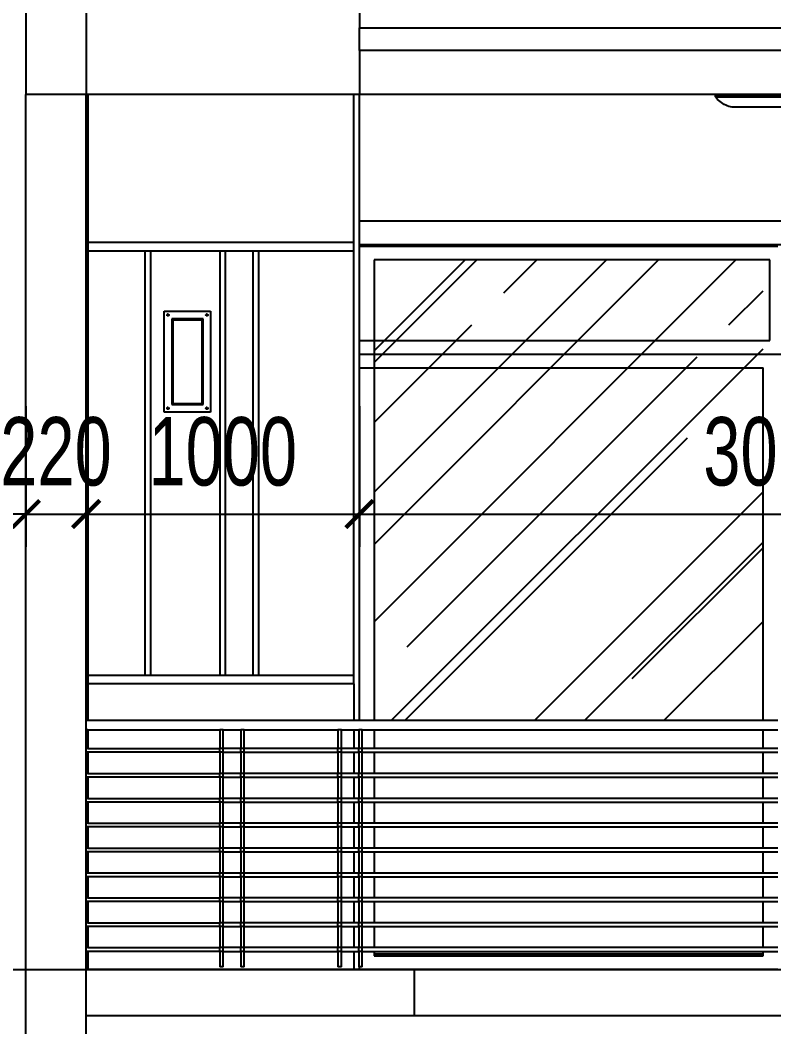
# Model space of a CAD drawing. Header units: inches. Extents: x 442278 to 842836, y -356313 to 59457.
# Drawn here: x 478992 to 481750, y 3536 to 7218 of the extents above; entities that cross this region are included whole.
import ezdxf

# ---------------------------------------------------------------- set-up
doc = ezdxf.new("R2010")
doc.units = ezdxf.units.IN
doc.header["$LTSCALE"] = 250
doc.header["$MEASUREMENT"] = 0
doc.layers.add('HACTH250', color=250, linetype='Continuous')
doc.layers.add('LA.DIM', color=251, linetype='Continuous')
doc.styles.add('AVANTH', font='')
doc.styles.add('S.STEXT', font='arial.ttf', dxfattribs={"width": 0.7})
doc.styles.get('AVANTH').set_extended_font_data('.VnAvantH')
doc.linetypes.add('TX', pattern='A,676.874288,-193.500228,["tx",AVANTH,S=240.510514,R=359.931402,X=0,Y=-131.162874],-560.72896,746.79278', length=2177.896256)
doc.dimstyles.new('S.DIM100', dxfattribs={"dimtxt": 250, "dimasz": 100, "dimexe": 120, "dimexo": 0, "dimgap": 100, "dimtad": 1, "dimdec": 0, "dimzin": 13, "dimdsep": 46, "dimtxsty": 'S.STEXT', "dimblk": 'ARCHTICK', "dimblk1": 'ARCHTICK', "dimcen": 0, "dimdle": 100, "dimclrd": 251, "dimclre": 251, "dimclrt": 60, "dimadec": 0, "dimazin": 0, "dimtfac": 1, "dimtdec": 0, "dimtix": 1, "dimtmove": 2, "dimatfit": 3, "dimfxl": 1, "dimtolj": 1, "dimtzin": 13, "dimarcsym": 0})

# ---------------------------------------------------------------- blocks, each defined once
blk = doc.blocks.new('_ArchTick')
at = {"color": 0, "linetype": 'ByBlock', "const_width": 0.15}
blk.add_lwpolyline([(-0.5, -0.5), (0.5, 0.5)], dxfattribs=at)
blk = doc.blocks.new('*D445')
at = {"layer": 'DEFPOINTS', "color": 0, "transparency": 16777216}
for p in [(479013.5, 5806.4), (479233.5, 5806.4), (479233.5, 5411.7)]:
    blk.add_point(p, dxfattribs=at)
at = {"layer": 'LA.DIM', "color": 251, "lineweight": -2, "transparency": 16777216}
for p, q in [((479013.5, 5806.4), (479013.5, 5291.7)), ((479233.5, 5806.4), (479233.5, 5291.7)), ((479013.5, 5411.7), (478913.5, 5411.7)), ((479013.5, 5411.7), (479233.5, 5411.7)), ((479233.5, 5411.7), (479333.5, 5411.7))]:
    blk.add_line(p, q, dxfattribs=at)
at = {"layer": 'LA.DIM', "color": 251, "lineweight": -2, "transparency": 16777216, "xscale": 100, "yscale": 100, "zscale": 100}
blk.add_blockref('_ArchTick', (479013.5, 5411.7), dxfattribs=at)
at = {"layer": 'LA.DIM', "color": 251, "lineweight": -2, "transparency": 16777216, "xscale": 100, "yscale": 100, "zscale": 100, "rotation": 180}
blk.add_blockref('_ArchTick', (479233.5, 5411.7), dxfattribs=at)
at = {"layer": 'LA.DIM', "color": 60, "transparency": 16777216, "insert": (479123.5, 5639.3), "char_height": 250, "attachment_point": 5, "style": 'S.STEXT'}
blk.add_mtext('\\A1;220', dxfattribs=at)
blk = doc.blocks.new('*D446')
at = {"layer": 'DEFPOINTS', "color": 0, "transparency": 16777216}
for p in [(479233.5, 5806.4), (480233.5, 5806.4), (480233.5, 5411.7)]:
    blk.add_point(p, dxfattribs=at)
at = {"layer": 'LA.DIM', "color": 251, "lineweight": -2, "transparency": 16777216}
for p, q in [((479233.5, 5806.4), (479233.5, 5291.7)), ((480233.5, 5806.4), (480233.5, 5291.7)), ((479133.5, 5411.7), (480333.5, 5411.7))]:
    blk.add_line(p, q, dxfattribs=at)
at = {"layer": 'LA.DIM', "color": 251, "lineweight": -2, "transparency": 16777216, "xscale": 100, "yscale": 100, "zscale": 100, "rotation": 180}
blk.add_blockref('_ArchTick', (479233.5, 5411.7), dxfattribs=at)
at = {"layer": 'LA.DIM', "color": 251, "lineweight": -2, "transparency": 16777216, "xscale": 100, "yscale": 100, "zscale": 100}
blk.add_blockref('_ArchTick', (480233.5, 5411.7), dxfattribs=at)
at = {"layer": 'LA.DIM', "color": 60, "transparency": 16777216, "insert": (479733.5, 5639.3), "char_height": 250, "attachment_point": 5, "style": 'S.STEXT'}
blk.add_mtext('\\A1;1000', dxfattribs=at)
blk = doc.blocks.new('*D447')
at = {"layer": 'DEFPOINTS', "color": 0, "transparency": 16777216}
for p in [(480233.5, 5806.4), (483293.5, 5806.4), (483293.5, 5411.7)]:
    blk.add_point(p, dxfattribs=at)
at = {"layer": 'LA.DIM', "color": 251, "lineweight": -2, "transparency": 16777216}
for p, q in [((480233.5, 5806.4), (480233.5, 5291.7)), ((483293.5, 5806.4), (483293.5, 5291.7)), ((480133.5, 5411.7), (483393.5, 5411.7))]:
    blk.add_line(p, q, dxfattribs=at)
at = {"layer": 'LA.DIM', "color": 251, "lineweight": -2, "transparency": 16777216, "xscale": 100, "yscale": 100, "zscale": 100, "rotation": 180}
blk.add_blockref('_ArchTick', (480233.5, 5411.7), dxfattribs=at)
at = {"layer": 'LA.DIM', "color": 251, "lineweight": -2, "transparency": 16777216, "xscale": 100, "yscale": 100, "zscale": 100}
blk.add_blockref('_ArchTick', (483293.5, 5411.7), dxfattribs=at)
at = {"layer": 'LA.DIM', "color": 60, "transparency": 16777216, "insert": (481763.5, 5639.4), "char_height": 250, "attachment_point": 5, "style": 'S.STEXT'}
blk.add_mtext('\\A1;3060', dxfattribs=at)

msp = doc.modelspace()

# ---------------------------------------------------------------- hatches: boundary and pattern name
at = {"layer": 'HACTH250', "linetype": 'TX'}
h = msp.add_hatch(dxfattribs=at)
h.set_pattern_fill('AR-RROOF', color=256, scale=500, angle=45, style=0)
h.set_pattern_definition([(45, (207156.4, 51074.74), (424.2641, 1131.37085), [7500, -1000, 2500, -500]), (45, (207449.85, 51721.74), (-823.7794, 116.6726), [1500, -165, 3000, -375]), (45, (207032.66, 51552.04), (1601.59686, 2075.3584), [4000, -700, 2000, -500])])
h.paths.add_polyline_path([(481710.27, 6341.1), (480287.68, 6341.1), (480287.68, 4656.39), (481710.27, 4656.39)])

# ---------------------------------------------------------------- linework, layer by layer
for p, q in [((479013.53, 7346.39), (479013.53, 6946.39)), ((479233.53, 7346.39), (479233.53, 6946.39)), ((480233.53, 7346.39), (480233.53, 7189.27)), ((480233.53, 7107.27), (480233.53, 7189.27)), ((480233.53, 7189.27), (483293.53, 7189.27)), ((483293.53, 7107.27), (480233.53, 7107.27)), ((480233.53, 7107.27), (480233.53, 6946.39)), ((479233.53, 6946.39), (479013.53, 6946.39)), ((479013.53, 3346.39), (479013.53, 6946.39)), ((479240.28, 6946.39), (479233.53, 6946.39)), ((479233.53, 4656.39), (479233.53, 6946.39)), ((479240.28, 6946.39), (479240.28, 6404.53)), ((480212.99, 6946.39), (479240.28, 6946.39)), ((480212.99, 6404.53), (480212.99, 6946.39)), ((480233.53, 6946.39), (480212.99, 6946.39)), ((480233.53, 6483.39), (480233.53, 6946.39)), ((481650.16, 6946.39), (480233.53, 6946.39)), ((481536.16, 6937.32), (481536.16, 6942.64)), ((481650.16, 6942.64), (481536.16, 6942.64)), ((481536.16, 6937.32), (481913.88, 6937.32)), ((481539.99, 6932.56), (481536.16, 6937.32)), ((481544.1, 6928.05), (481539.99, 6932.56)), ((481548.48, 6923.79), (481544.1, 6928.05)), ((481553.11, 6919.8), (481548.48, 6923.79)), ((481650.16, 6946.39), (481650.16, 6942.64)), ((481799.88, 6946.39), (481650.16, 6946.39)), ((481650.16, 6942.64), (481799.88, 6942.64)), ((481557.98, 6916.11), (481553.11, 6919.8)), ((481563.06, 6912.71), (481557.98, 6916.11)), ((481568.33, 6909.63), (481563.06, 6912.71)), ((481573.78, 6906.88), (481568.33, 6909.63)), ((481579.4, 6904.47), (481573.78, 6906.88)), ((481585.14, 6902.4), (481579.4, 6904.47)), ((481591.01, 6900.68), (481585.14, 6902.4)), ((481596.96, 6899.32), (481591.01, 6900.68)), ((481853.08, 6899.32), (481596.96, 6899.32)), ((480233.53, 6396.39), (480233.53, 6483.39)), ((480233.53, 6483.39), (483293.53, 6483.39)), ((479240.28, 6404.53), (479240.28, 6373.03)), ((480212.99, 6404.53), (479240.28, 6404.53)), ((479240.28, 6373.03), (479240.28, 4821.76)), ((479448.92, 6373.03), (479240.28, 6373.03)), ((479448.92, 6373.03), (479448.92, 4821.76)), ((479469.47, 6373.03), (479448.92, 6373.03)), ((479722.32, 6373.03), (479469.47, 6373.03)), ((479469.47, 6373.03), (479469.47, 4821.76)), ((479722.32, 6373.03), (479722.32, 4821.76)), ((479742.87, 6373.03), (479722.32, 6373.03)), ((479843.8, 6373.03), (479742.87, 6373.03)), ((479742.87, 6373.03), (479742.87, 4821.76)), ((479843.8, 6373.03), (479843.8, 4821.76)), ((479864.35, 6373.03), (479843.8, 6373.03)), ((480212.99, 6373.03), (479864.35, 6373.03)), ((479864.35, 6373.03), (479864.35, 4821.76)), ((480212.99, 6373.03), (480212.99, 6404.53)), ((480212.99, 4821.76), (480212.99, 6373.03)), ((483293.53, 6396.39), (480233.53, 6396.39)), ((480233.53, 6391.21), (480233.53, 6396.39)), ((480233.53, 6391.21), (481764.41, 6391.21)), ((480233.53, 4656.39), (480233.53, 6391.21)), ((481710.27, 6341.21), (480287.68, 6341.21)), ((480287.68, 6341.21), (480287.68, 6341.1)), ((481735.27, 6341.1), (480287.68, 6341.1)), ((480287.68, 6341.1), (480287.68, 4656.39)), ((481710.27, 6341.1), (481710.27, 6341.21)), ((481735.27, 6046.39), (481735.27, 6341.1)), ((479519.09, 5784.2), (479519.09, 6153.55)), ((479519.09, 6153.55), (479689.32, 6153.55)), ((479689.32, 6153.55), (479689.32, 5784.2)), ((479529.51, 6139.48), (479529.63, 6140.39)), ((479529.63, 6138.57), (479529.51, 6139.48)), ((479529.63, 6140.39), (479529.97, 6141.24)), ((479529.97, 6137.72), (479529.63, 6138.57)), ((479529.97, 6141.24), (479530.53, 6141.97)), ((479530.53, 6136.99), (479529.97, 6137.72)), ((479531.48, 6142.12), (479530.34, 6140.91)), ((479530.34, 6140.91), (479534.4, 6136.8)), ((479531.25, 6142.53), (479530.53, 6141.97)), ((479530.94, 6141.55), (479530.53, 6141.97)), ((479531.25, 6136.43), (479530.53, 6136.99)), ((479531.49, 6141.56), (479530.88, 6140.92)), ((479530.88, 6140.92), (479534.4, 6137.36)), ((479532.08, 6142.88), (479531.25, 6142.53)), ((479532.08, 6136.08), (479531.25, 6136.43)), ((479535.63, 6138.05), (479531.48, 6142.12)), ((479535.07, 6138.04), (479531.49, 6141.56)), ((479532.98, 6143), (479532.08, 6142.88)), ((479532.98, 6135.96), (479532.08, 6136.08)), ((479532.98, 6143), (479533.88, 6142.88)), ((479533.88, 6136.08), (479532.98, 6135.96)), ((479533.88, 6142.88), (479534.72, 6142.53)), ((479534.72, 6136.43), (479533.88, 6136.08)), ((479534.4, 6136.8), (479535.63, 6138.05)), ((479534.4, 6137.36), (479535.07, 6138.04)), ((479534.72, 6142.53), (479535.44, 6141.97)), ((479535.44, 6136.99), (479534.72, 6136.43)), ((479535.44, 6136.99), (479535.01, 6137.43)), ((479535.44, 6141.97), (479535.99, 6141.24)), ((479535.99, 6137.72), (479535.44, 6136.99)), ((479535.99, 6141.24), (479536.34, 6140.39)), ((479536.34, 6138.57), (479535.99, 6137.72)), ((479536.34, 6140.39), (479536.46, 6139.48)), ((479536.46, 6139.48), (479536.34, 6138.57)), ((479546.88, 6125.41), (479546.88, 5812.34)), ((479661.53, 6125.41), (479546.88, 6125.41)), ((479550.35, 6121.89), (479550.35, 5815.85)), ((479550.35, 6121.89), (479658.06, 6121.89)), ((479658.06, 5815.85), (479658.06, 6121.89)), ((479661.53, 5812.34), (479661.53, 6125.41)), ((479671.95, 6139.48), (479672.07, 6140.39)), ((479672.07, 6138.57), (479671.95, 6139.48)), ((479672.07, 6140.39), (479672.42, 6141.24)), ((479672.42, 6137.72), (479672.07, 6138.57)), ((479672.42, 6141.24), (479672.97, 6141.97)), ((479672.97, 6136.99), (479672.42, 6137.72)), ((479673.92, 6142.12), (479672.78, 6140.91)), ((479672.78, 6140.91), (479676.84, 6136.8)), ((479673.69, 6142.53), (479672.97, 6141.97)), ((479673.38, 6141.55), (479672.97, 6141.97)), ((479673.69, 6136.43), (479672.97, 6136.99)), ((479673.93, 6141.56), (479673.33, 6140.92)), ((479673.33, 6140.92), (479676.84, 6137.36)), ((479674.53, 6142.88), (479673.69, 6142.53)), ((479674.53, 6136.08), (479673.69, 6136.43)), ((479678.07, 6138.05), (479673.92, 6142.12)), ((479677.52, 6138.04), (479673.93, 6141.56)), ((479675.43, 6143), (479674.53, 6142.88)), ((479675.43, 6135.96), (479674.53, 6136.08)), ((479675.43, 6143), (479676.33, 6142.88)), ((479676.33, 6136.08), (479675.43, 6135.96)), ((479676.33, 6142.88), (479677.16, 6142.53)), ((479677.16, 6136.43), (479676.33, 6136.08)), ((479676.84, 6136.8), (479678.07, 6138.05)), ((479676.84, 6137.36), (479677.52, 6138.04)), ((479677.16, 6142.53), (479677.88, 6141.97)), ((479677.88, 6136.99), (479677.16, 6136.43)), ((479677.88, 6136.99), (479677.46, 6137.43)), ((479677.88, 6141.97), (479678.44, 6141.24)), ((479678.44, 6137.72), (479677.88, 6136.99)), ((479678.44, 6141.24), (479678.78, 6140.39)), ((479678.78, 6138.57), (479678.44, 6137.72)), ((479678.78, 6140.39), (479678.9, 6139.48)), ((479678.9, 6139.48), (479678.78, 6138.57)), ((481710.27, 4656.39), (481710.27, 5946.39)), ((479689.32, 5784.2), (479519.09, 5784.2)), ((479529.51, 5798.27), (479529.63, 5799.18)), ((479529.63, 5797.36), (479529.51, 5798.27)), ((479529.63, 5799.18), (479529.97, 5800.03)), ((479529.97, 5796.51), (479529.63, 5797.36)), ((479529.97, 5800.03), (479530.53, 5800.75)), ((479530.53, 5795.78), (479529.97, 5796.51)), ((479531.48, 5800.9), (479530.34, 5799.7)), ((479530.34, 5799.7), (479534.4, 5795.59)), ((479531.25, 5801.31), (479530.53, 5800.75)), ((479530.94, 5800.33), (479530.53, 5800.75)), ((479531.25, 5795.22), (479530.53, 5795.78)), ((479531.49, 5800.35), (479530.88, 5799.71)), ((479530.88, 5799.71), (479534.4, 5796.14)), ((479532.08, 5801.66), (479531.25, 5801.31)), ((479532.08, 5794.87), (479531.25, 5795.22)), ((479535.63, 5796.83), (479531.48, 5800.9)), ((479535.07, 5796.83), (479531.49, 5800.35)), ((479532.98, 5801.78), (479532.08, 5801.66)), ((479532.98, 5794.75), (479532.08, 5794.87)), ((479532.98, 5801.78), (479533.88, 5801.66)), ((479533.88, 5794.87), (479532.98, 5794.75)), ((479533.88, 5801.66), (479534.72, 5801.31)), ((479534.72, 5795.22), (479533.88, 5794.87)), ((479534.4, 5796.14), (479535.07, 5796.83)), ((479534.4, 5795.59), (479535.63, 5796.83)), ((479534.72, 5801.31), (479535.44, 5800.75)), ((479535.44, 5795.78), (479534.72, 5795.22)), ((479535.44, 5795.78), (479535.01, 5796.21)), ((479535.44, 5800.75), (479535.99, 5800.03)), ((479535.99, 5796.51), (479535.44, 5795.78)), ((479535.99, 5800.03), (479536.34, 5799.18)), ((479536.34, 5797.36), (479535.99, 5796.51)), ((479536.34, 5799.18), (479536.46, 5798.27)), ((479536.46, 5798.27), (479536.34, 5797.36)), ((479546.88, 5812.34), (479661.53, 5812.34)), ((479550.35, 5815.85), (479658.06, 5815.85)), ((479671.95, 5798.27), (479672.07, 5799.18)), ((479672.07, 5797.36), (479671.95, 5798.27)), ((479672.07, 5799.18), (479672.42, 5800.03)), ((479672.42, 5796.51), (479672.07, 5797.36)), ((479672.42, 5800.03), (479672.97, 5800.75)), ((479672.97, 5795.78), (479672.42, 5796.51)), ((479673.92, 5800.9), (479672.78, 5799.7)), ((479672.78, 5799.7), (479676.84, 5795.59)), ((479673.69, 5801.31), (479672.97, 5800.75)), ((479673.38, 5800.33), (479672.97, 5800.75)), ((479673.69, 5795.22), (479672.97, 5795.78)), ((479673.93, 5800.35), (479673.33, 5799.71)), ((479673.33, 5799.71), (479676.84, 5796.14)), ((479674.53, 5801.66), (479673.69, 5801.31)), ((479674.53, 5794.87), (479673.69, 5795.22)), ((479678.07, 5796.83), (479673.92, 5800.9)), ((479677.52, 5796.83), (479673.93, 5800.35)), ((479675.43, 5801.78), (479674.53, 5801.66)), ((479675.43, 5794.75), (479674.53, 5794.87)), ((479675.43, 5801.78), (479676.33, 5801.66)), ((479676.33, 5794.87), (479675.43, 5794.75)), ((479676.33, 5801.66), (479677.16, 5801.31)), ((479677.16, 5795.22), (479676.33, 5794.87)), ((479676.84, 5796.14), (479677.52, 5796.83)), ((479676.84, 5795.59), (479678.07, 5796.83)), ((479677.16, 5801.31), (479677.88, 5800.75)), ((479677.88, 5795.78), (479677.16, 5795.22)), ((479677.88, 5795.78), (479677.46, 5796.21)), ((479677.88, 5800.75), (479678.44, 5800.03)), ((479678.44, 5796.51), (479677.88, 5795.78)), ((479678.44, 5800.03), (479678.78, 5799.18)), ((479678.78, 5797.36), (479678.44, 5796.51)), ((479678.78, 5799.18), (479678.9, 5798.27)), ((479678.9, 5798.27), (479678.78, 5797.36)), ((479448.92, 4821.76), (479240.28, 4821.76)), ((479240.28, 4821.76), (479240.28, 4790.26)), ((480212.99, 4790.26), (479240.28, 4790.26)), ((479240.28, 4790.26), (479240.28, 4656.39)), ((479469.47, 4821.76), (479448.92, 4821.76)), ((479722.32, 4821.76), (479469.47, 4821.76)), ((479742.87, 4821.76), (479722.32, 4821.76)), ((479843.8, 4821.76), (479742.87, 4821.76)), ((479864.35, 4821.76), (479843.8, 4821.76)), ((480212.99, 4821.76), (479864.35, 4821.76)), ((480212.99, 4790.26), (480212.99, 4821.76)), ((480212.99, 4790.26), (480212.99, 4656.39)), ((479240.28, 4656.39), (479233.53, 4656.39)), ((479233.53, 4622.26), (479233.53, 4656.39)), ((480212.99, 4656.39), (479240.28, 4656.39)), ((480233.53, 4656.39), (480212.99, 4656.39)), ((480287.68, 4656.39), (480233.53, 4656.39)), ((481710.27, 4656.39), (480287.68, 4656.39)), ((481764.41, 4656.39), (481710.27, 4656.39)), ((479240.28, 4622.26), (479233.53, 4622.26)), ((479233.53, 4554.01), (479233.53, 4622.26)), ((479240.28, 4622.26), (479240.28, 4554.01)), ((479240.28, 4622.26), (479722.95, 4622.26)), ((479722.95, 4622.26), (479722.95, 4554.01)), ((479735.65, 4622.26), (479722.95, 4622.26)), ((479735.65, 4622.26), (479799.13, 4622.26)), ((479735.65, 4554.01), (479735.65, 4622.26)), ((479799.13, 4622.26), (479799.13, 4554.01)), ((479811.82, 4622.26), (479799.13, 4622.26)), ((479811.82, 4622.26), (480154.79, 4622.26)), ((479811.82, 4554.01), (479811.82, 4622.26)), ((480154.79, 4622.26), (480154.79, 4554.01)), ((480167.48, 4622.26), (480154.79, 4622.26)), ((480167.48, 4622.26), (480212.99, 4622.26)), ((480167.48, 4554.01), (480167.48, 4622.26)), ((480212.99, 4622.26), (480212.99, 4554.01)), ((480212.99, 4622.26), (480230.96, 4622.26)), ((480230.96, 4622.26), (480230.96, 4554.01)), ((480243.65, 4622.26), (480230.96, 4622.26)), ((480243.65, 4622.26), (480287.68, 4622.26)), ((480243.65, 4554.01), (480243.65, 4622.26)), ((480287.68, 4622.26), (480287.68, 4554.01)), ((480287.68, 4622.26), (481710.27, 4622.26)), ((481710.27, 4554.01), (481710.27, 4622.26)), ((481710.27, 4622.26), (481764.41, 4622.26)), ((479240.28, 4554.01), (479233.53, 4554.01)), ((479233.53, 4540.36), (479233.53, 4554.01)), ((479240.28, 4540.36), (479233.53, 4540.36)), ((479233.53, 4463.01), (479233.53, 4540.36)), ((479240.28, 4554.01), (479722.95, 4554.01)), ((479240.28, 4540.36), (479240.28, 4463.01)), ((479722.95, 4540.36), (479240.28, 4540.36)), ((479722.95, 4540.36), (479722.95, 4554.01)), ((479735.65, 4554.01), (479722.95, 4554.01)), ((479722.95, 4540.36), (479722.95, 4463.01)), ((479735.65, 4540.36), (479722.95, 4540.36)), ((479735.65, 4540.36), (479735.65, 4554.01)), ((479799.13, 4554.01), (479735.65, 4554.01)), ((479735.65, 4540.36), (479799.13, 4540.36)), ((479735.65, 4463.01), (479735.65, 4540.36)), ((479799.13, 4540.36), (479799.13, 4554.01)), ((479811.82, 4554.01), (479799.13, 4554.01)), ((479799.13, 4540.36), (479799.13, 4463.01)), ((479811.82, 4540.36), (479799.13, 4540.36)), ((479811.82, 4540.36), (479811.82, 4554.01)), ((480154.79, 4554.01), (479811.82, 4554.01)), ((479811.82, 4540.36), (480154.79, 4540.36)), ((479811.82, 4463.01), (479811.82, 4540.36)), ((480154.79, 4540.36), (480154.79, 4554.01)), ((480167.48, 4554.01), (480154.79, 4554.01)), ((480154.79, 4540.36), (480154.79, 4463.01)), ((480167.48, 4540.36), (480154.79, 4540.36)), ((480167.48, 4540.36), (480167.48, 4554.01)), ((480212.99, 4554.01), (480167.48, 4554.01)), ((480167.48, 4540.36), (480212.99, 4540.36)), ((480167.48, 4463.01), (480167.48, 4540.36)), ((480230.96, 4554.01), (480212.99, 4554.01)), ((480212.99, 4540.36), (480212.99, 4463.01)), ((480212.99, 4540.36), (480230.96, 4540.36)), ((480230.96, 4540.36), (480230.96, 4554.01)), ((480243.65, 4554.01), (480230.96, 4554.01)), ((480230.96, 4540.36), (480230.96, 4463.01)), ((480243.65, 4540.36), (480230.96, 4540.36)), ((480243.65, 4540.36), (480243.65, 4554.01)), ((480287.68, 4554.01), (480243.65, 4554.01)), ((480243.65, 4540.36), (480287.68, 4540.36)), ((480243.65, 4463.01), (480243.65, 4540.36)), ((481710.27, 4554.01), (480287.68, 4554.01)), ((480287.68, 4540.36), (480287.68, 4463.01)), ((480287.68, 4540.36), (481710.27, 4540.36)), ((481764.41, 4554.01), (481710.27, 4554.01)), ((481710.27, 4463.01), (481710.27, 4540.36)), ((481710.27, 4540.36), (481764.41, 4540.36)), ((479240.28, 4463.01), (479233.53, 4463.01)), ((479233.53, 4449.36), (479233.53, 4463.01)), ((479240.28, 4463.01), (479722.95, 4463.01)), ((479722.95, 4449.36), (479722.95, 4463.01)), ((479735.65, 4463.01), (479722.95, 4463.01)), ((479735.65, 4449.36), (479735.65, 4463.01)), ((479799.13, 4463.01), (479735.65, 4463.01)), ((479799.13, 4449.36), (479799.13, 4463.01)), ((479811.82, 4463.01), (479799.13, 4463.01)), ((479811.82, 4449.36), (479811.82, 4463.01)), ((480154.79, 4463.01), (479811.82, 4463.01)), ((480154.79, 4449.36), (480154.79, 4463.01)), ((480167.48, 4463.01), (480154.79, 4463.01)), ((480167.48, 4449.36), (480167.48, 4463.01)), ((480212.99, 4463.01), (480167.48, 4463.01)), ((480230.96, 4463.01), (480212.99, 4463.01)), ((480230.96, 4449.36), (480230.96, 4463.01)), ((480243.65, 4463.01), (480230.96, 4463.01)), ((480243.65, 4449.36), (480243.65, 4463.01)), ((480287.68, 4463.01), (480243.65, 4463.01)), ((481710.27, 4463.01), (480287.68, 4463.01)), ((481764.41, 4463.01), (481710.27, 4463.01)), ((479240.28, 4449.36), (479233.53, 4449.36)), ((479233.53, 4372.01), (479233.53, 4449.36)), ((479240.28, 4449.36), (479240.28, 4372.01)), ((479722.95, 4449.36), (479240.28, 4449.36)), ((479722.95, 4449.36), (479722.95, 4372.01)), ((479735.65, 4449.36), (479722.95, 4449.36)), ((479735.65, 4449.36), (479799.13, 4449.36)), ((479735.65, 4372.01), (479735.65, 4449.36)), ((479799.13, 4449.36), (479799.13, 4372.01)), ((479811.82, 4449.36), (479799.13, 4449.36)), ((479811.82, 4449.36), (480154.79, 4449.36)), ((479811.82, 4372.01), (479811.82, 4449.36)), ((480154.79, 4449.36), (480154.79, 4372.01)), ((480167.48, 4449.36), (480154.79, 4449.36)), ((480167.48, 4449.36), (480212.99, 4449.36)), ((480167.48, 4372.01), (480167.48, 4449.36)), ((480212.99, 4449.36), (480212.99, 4372.01)), ((480212.99, 4449.36), (480230.96, 4449.36)), ((480230.96, 4449.36), (480230.96, 4372.01)), ((480243.65, 4449.36), (480230.96, 4449.36)), ((480243.65, 4449.36), (480287.68, 4449.36)), ((480243.65, 4372.01), (480243.65, 4449.36)), ((480287.68, 4449.36), (480287.68, 4372.01)), ((480287.68, 4449.36), (481710.27, 4449.36)), ((481710.27, 4372.01), (481710.27, 4449.36)), ((481710.27, 4449.36), (481764.41, 4449.36)), ((479240.28, 4372.01), (479233.53, 4372.01)), ((479233.53, 4358.36), (479233.53, 4372.01)), ((479240.28, 4358.36), (479233.53, 4358.36)), ((479233.53, 4281.01), (479233.53, 4358.36)), ((479240.28, 4372.01), (479722.95, 4372.01)), ((479240.28, 4358.36), (479240.28, 4281.01)), ((479722.95, 4358.36), (479240.28, 4358.36)), ((479735.65, 4372.01), (479722.95, 4372.01)), ((479722.95, 4358.36), (479722.95, 4372.01)), ((479722.95, 4358.36), (479722.95, 4281.01)), ((479735.65, 4358.36), (479722.95, 4358.36)), ((479735.65, 4358.36), (479735.65, 4372.01)), ((479799.13, 4372.01), (479735.65, 4372.01)), ((479735.65, 4358.36), (479799.13, 4358.36)), ((479735.65, 4281.01), (479735.65, 4358.36)), ((479799.13, 4358.36), (479799.13, 4372.01)), ((479811.82, 4372.01), (479799.13, 4372.01)), ((479799.13, 4358.36), (479799.13, 4281.01)), ((479811.82, 4358.36), (479799.13, 4358.36)), ((479811.82, 4358.36), (479811.82, 4372.01)), ((480154.79, 4372.01), (479811.82, 4372.01)), ((479811.82, 4358.36), (480154.79, 4358.36)), ((479811.82, 4281.01), (479811.82, 4358.36)), ((480154.79, 4358.36), (480154.79, 4372.01)), ((480167.48, 4372.01), (480154.79, 4372.01)), ((480154.79, 4358.36), (480154.79, 4281.01)), ((480167.48, 4358.36), (480154.79, 4358.36)), ((480167.48, 4358.36), (480167.48, 4372.01)), ((480212.99, 4372.01), (480167.48, 4372.01)), ((480167.48, 4358.36), (480212.99, 4358.36)), ((480167.48, 4281.01), (480167.48, 4358.36)), ((480230.96, 4372.01), (480212.99, 4372.01)), ((480212.99, 4358.36), (480212.99, 4281.01)), ((480212.99, 4358.36), (480230.96, 4358.36)), ((480230.96, 4358.36), (480230.96, 4372.01)), ((480243.65, 4372.01), (480230.96, 4372.01)), ((480230.96, 4358.36), (480230.96, 4281.01)), ((480243.65, 4358.36), (480230.96, 4358.36)), ((480243.65, 4358.36), (480243.65, 4372.01)), ((480287.68, 4372.01), (480243.65, 4372.01)), ((480243.65, 4358.36), (480287.68, 4358.36)), ((480243.65, 4281.01), (480243.65, 4358.36)), ((481710.27, 4372.01), (480287.68, 4372.01)), ((480287.68, 4358.36), (480287.68, 4281.01)), ((480287.68, 4358.36), (481710.27, 4358.36)), ((481764.41, 4372.01), (481710.27, 4372.01)), ((481710.27, 4281.01), (481710.27, 4358.36)), ((481710.27, 4358.36), (481764.41, 4358.36)), ((479240.28, 4281.01), (479233.53, 4281.01)), ((479233.53, 4267.36), (479233.53, 4281.01)), ((479240.28, 4281.01), (479722.95, 4281.01)), ((479735.65, 4281.01), (479722.95, 4281.01)), ((479722.95, 4267.36), (479722.95, 4281.01)), ((479799.13, 4281.01), (479735.65, 4281.01)), ((479735.65, 4267.36), (479735.65, 4281.01)), ((479799.13, 4267.36), (479799.13, 4281.01)), ((479811.82, 4281.01), (479799.13, 4281.01)), ((479811.82, 4267.36), (479811.82, 4281.01)), ((480154.79, 4281.01), (479811.82, 4281.01)), ((480154.79, 4267.36), (480154.79, 4281.01)), ((480167.48, 4281.01), (480154.79, 4281.01)), ((480167.48, 4267.36), (480167.48, 4281.01)), ((480212.99, 4281.01), (480167.48, 4281.01)), ((480230.96, 4281.01), (480212.99, 4281.01)), ((480230.96, 4267.36), (480230.96, 4281.01)), ((480243.65, 4281.01), (480230.96, 4281.01)), ((480243.65, 4267.36), (480243.65, 4281.01)), ((480287.68, 4281.01), (480243.65, 4281.01)), ((481710.27, 4281.01), (480287.68, 4281.01)), ((481764.41, 4281.01), (481710.27, 4281.01)), ((479240.28, 4267.36), (479233.53, 4267.36)), ((479233.53, 4190.01), (479233.53, 4267.36)), ((479240.28, 4267.36), (479240.28, 4190.01)), ((479722.95, 4267.36), (479240.28, 4267.36)), ((479722.95, 4267.36), (479722.95, 4190.01)), ((479735.65, 4267.36), (479722.95, 4267.36)), ((479735.65, 4267.36), (479799.13, 4267.36)), ((479735.65, 4190.01), (479735.65, 4267.36)), ((479799.13, 4267.36), (479799.13, 4190.01)), ((479811.82, 4267.36), (479799.13, 4267.36)), ((479811.82, 4267.36), (480154.79, 4267.36)), ((479811.82, 4190.01), (479811.82, 4267.36)), ((480154.79, 4267.36), (480154.79, 4190.01)), ((480167.48, 4267.36), (480154.79, 4267.36)), ((480167.48, 4267.36), (480212.99, 4267.36)), ((480167.48, 4190.01), (480167.48, 4267.36)), ((480212.99, 4267.36), (480212.99, 4190.01)), ((480212.99, 4267.36), (480230.96, 4267.36)), ((480230.96, 4267.36), (480230.96, 4190.01)), ((480243.65, 4267.36), (480230.96, 4267.36)), ((480243.65, 4267.36), (480287.68, 4267.36)), ((480243.65, 4190.01), (480243.65, 4267.36)), ((480287.68, 4267.36), (480287.68, 4190.01)), ((480287.68, 4267.36), (481710.27, 4267.36)), ((481710.27, 4190.01), (481710.27, 4267.36)), ((481710.27, 4267.36), (481764.41, 4267.36)), ((479240.28, 4190.01), (479233.53, 4190.01)), ((479233.53, 4176.36), (479233.53, 4190.01)), ((479240.28, 4176.36), (479233.53, 4176.36)), ((479233.53, 4099.01), (479233.53, 4176.36)), ((479240.28, 4190.01), (479722.95, 4190.01)), ((479240.28, 4176.36), (479240.28, 4099.01)), ((479722.95, 4176.36), (479240.28, 4176.36)), ((479735.65, 4190.01), (479722.95, 4190.01)), ((479722.95, 4176.36), (479722.95, 4190.01)), ((479722.95, 4176.36), (479722.95, 4099.01)), ((479735.65, 4176.36), (479722.95, 4176.36)), ((479799.13, 4190.01), (479735.65, 4190.01)), ((479735.65, 4176.36), (479735.65, 4190.01)), ((479735.65, 4176.36), (479799.13, 4176.36)), ((479735.65, 4099.01), (479735.65, 4176.36)), ((479811.82, 4190.01), (479799.13, 4190.01)), ((479799.13, 4176.36), (479799.13, 4190.01)), ((479799.13, 4176.36), (479799.13, 4099.01)), ((479811.82, 4176.36), (479799.13, 4176.36)), ((479811.82, 4176.36), (479811.82, 4190.01)), ((480154.79, 4190.01), (479811.82, 4190.01)), ((479811.82, 4176.36), (480154.79, 4176.36)), ((479811.82, 4099.01), (479811.82, 4176.36)), ((480154.79, 4176.36), (480154.79, 4190.01)), ((480167.48, 4190.01), (480154.79, 4190.01)), ((480154.79, 4176.36), (480154.79, 4099.01)), ((480167.48, 4176.36), (480154.79, 4176.36)), ((480167.48, 4176.36), (480167.48, 4190.01)), ((480212.99, 4190.01), (480167.48, 4190.01)), ((480167.48, 4176.36), (480212.99, 4176.36)), ((480167.48, 4099.01), (480167.48, 4176.36)), ((480230.96, 4190.01), (480212.99, 4190.01)), ((480212.99, 4176.36), (480212.99, 4099.01)), ((480212.99, 4176.36), (480230.96, 4176.36)), ((480230.96, 4176.36), (480230.96, 4190.01)), ((480243.65, 4190.01), (480230.96, 4190.01)), ((480230.96, 4176.36), (480230.96, 4099.01)), ((480243.65, 4176.36), (480230.96, 4176.36)), ((480243.65, 4176.36), (480243.65, 4190.01)), ((480287.68, 4190.01), (480243.65, 4190.01)), ((480243.65, 4176.36), (480287.68, 4176.36)), ((480243.65, 4099.01), (480243.65, 4176.36)), ((481710.27, 4190.01), (480287.68, 4190.01)), ((480287.68, 4176.36), (480287.68, 4099.01)), ((480287.68, 4176.36), (481710.27, 4176.36)), ((481764.41, 4190.01), (481710.27, 4190.01)), ((481710.27, 4099.01), (481710.27, 4176.36)), ((481710.27, 4176.36), (481764.41, 4176.36)), ((479240.28, 4099.01), (479233.53, 4099.01)), ((479233.53, 4085.36), (479233.53, 4099.01)), ((479722.95, 4099.01), (479240.28, 4099.01)), ((479735.65, 4099.01), (479722.95, 4099.01)), ((479722.95, 4085.36), (479722.95, 4099.01)), ((479799.13, 4099.01), (479735.65, 4099.01)), ((479735.65, 4085.36), (479735.65, 4099.01)), ((479811.82, 4099.01), (479799.13, 4099.01)), ((479799.13, 4085.36), (479799.13, 4099.01)), ((480154.79, 4099.01), (479811.82, 4099.01)), ((479811.82, 4085.36), (479811.82, 4099.01)), ((480167.48, 4099.01), (480154.79, 4099.01)), ((480154.79, 4085.36), (480154.79, 4099.01)), ((480167.48, 4085.36), (480167.48, 4099.01)), ((480212.99, 4099.01), (480167.48, 4099.01)), ((480230.96, 4099.01), (480212.99, 4099.01)), ((480230.96, 4085.36), (480230.96, 4099.01)), ((480243.65, 4099.01), (480230.96, 4099.01)), ((480243.65, 4085.36), (480243.65, 4099.01)), ((480287.68, 4099.01), (480243.65, 4099.01)), ((481710.27, 4099.01), (480287.68, 4099.01)), ((481764.41, 4099.01), (481710.27, 4099.01)), ((479240.28, 4085.36), (479233.53, 4085.36)), ((479233.53, 4008.01), (479233.53, 4085.36)), ((479240.28, 4085.36), (479240.28, 4008.01)), ((479722.95, 4085.36), (479240.28, 4085.36)), ((479722.95, 4085.36), (479722.95, 4008.01)), ((479735.65, 4085.36), (479722.95, 4085.36)), ((479735.65, 4085.36), (479799.13, 4085.36)), ((479735.65, 4008.01), (479735.65, 4085.36)), ((479799.13, 4085.36), (479799.13, 4008.01)), ((479811.82, 4085.36), (479799.13, 4085.36)), ((479811.82, 4085.36), (480154.79, 4085.36)), ((479811.82, 4008.01), (479811.82, 4085.36)), ((480154.79, 4085.36), (480154.79, 4008.01)), ((480167.48, 4085.36), (480154.79, 4085.36)), ((480167.48, 4085.36), (480212.99, 4085.36)), ((480167.48, 4008.01), (480167.48, 4085.36)), ((480212.99, 4085.36), (480212.99, 4008.01)), ((480212.99, 4085.36), (480230.96, 4085.36)), ((480230.96, 4085.36), (480230.96, 4008.01)), ((480243.65, 4085.36), (480230.96, 4085.36)), ((480243.65, 4085.36), (480287.68, 4085.36)), ((480243.65, 4008.01), (480243.65, 4085.36)), ((480287.68, 4085.36), (480287.68, 4008.01)), ((480287.68, 4085.36), (481710.27, 4085.36)), ((481710.27, 4008.01), (481710.27, 4085.36)), ((481710.27, 4085.36), (481764.41, 4085.36)), ((479240.28, 4008.01), (479233.53, 4008.01)), ((479233.53, 3994.36), (479233.53, 4008.01)), ((479240.28, 3994.36), (479233.53, 3994.36)), ((479233.53, 3917.01), (479233.53, 3994.36)), ((479240.28, 4008.01), (479722.95, 4008.01)), ((479240.28, 3994.36), (479240.28, 3917.01)), ((479722.95, 3994.36), (479240.28, 3994.36)), ((479735.65, 4008.01), (479722.95, 4008.01)), ((479722.95, 3994.36), (479722.95, 4008.01)), ((479722.95, 3994.36), (479722.95, 3917.01)), ((479735.65, 3994.36), (479722.95, 3994.36)), ((479799.13, 4008.01), (479735.65, 4008.01)), ((479735.65, 3994.36), (479735.65, 4008.01)), ((479735.65, 3994.36), (479799.13, 3994.36)), ((479735.65, 3917.01), (479735.65, 3994.36)), ((479811.82, 4008.01), (479799.13, 4008.01)), ((479799.13, 3994.36), (479799.13, 4008.01)), ((479799.13, 3994.36), (479799.13, 3917.01)), ((479811.82, 3994.36), (479799.13, 3994.36)), ((480154.79, 4008.01), (479811.82, 4008.01)), ((479811.82, 3994.36), (479811.82, 4008.01)), ((479811.82, 3994.36), (480154.79, 3994.36)), ((479811.82, 3917.01), (479811.82, 3994.36)), ((480167.48, 4008.01), (480154.79, 4008.01)), ((480154.79, 3994.36), (480154.79, 4008.01)), ((480154.79, 3994.36), (480154.79, 3917.01)), ((480167.48, 3994.36), (480154.79, 3994.36)), ((480167.48, 3994.36), (480167.48, 4008.01)), ((480212.99, 4008.01), (480167.48, 4008.01)), ((480167.48, 3994.36), (480212.99, 3994.36)), ((480167.48, 3917.01), (480167.48, 3994.36)), ((480230.96, 4008.01), (480212.99, 4008.01)), ((480212.99, 3994.36), (480212.99, 3917.01)), ((480212.99, 3994.36), (480230.96, 3994.36)), ((480230.96, 3994.36), (480230.96, 4008.01)), ((480243.65, 4008.01), (480230.96, 4008.01)), ((480230.96, 3994.36), (480230.96, 3917.01)), ((480243.65, 3994.36), (480230.96, 3994.36)), ((480243.65, 3994.36), (480243.65, 4008.01)), ((480287.68, 4008.01), (480243.65, 4008.01)), ((480243.65, 3994.36), (480287.68, 3994.36)), ((480243.65, 3917.01), (480243.65, 3994.36)), ((481710.27, 4008.01), (480287.68, 4008.01)), ((480287.68, 3994.36), (480287.68, 3917.01)), ((480287.68, 3994.36), (481710.27, 3994.36)), ((481764.41, 4008.01), (481710.27, 4008.01)), ((481710.27, 3917.01), (481710.27, 3994.36)), ((481710.27, 3994.36), (481764.41, 3994.36)), ((479240.28, 3917.01), (479233.53, 3917.01)), ((479233.53, 3903.36), (479233.53, 3917.01)), ((479240.28, 3903.36), (479233.53, 3903.36)), ((479233.53, 3826.01), (479233.53, 3903.36)), ((479240.28, 3917.01), (479722.95, 3917.01)), ((479240.28, 3903.36), (479240.28, 3826.01)), ((479722.95, 3903.36), (479240.28, 3903.36)), ((479735.65, 3917.01), (479722.95, 3917.01)), ((479722.95, 3903.36), (479722.95, 3917.01)), ((479722.95, 3903.36), (479722.95, 3826.01)), ((479735.65, 3903.36), (479722.95, 3903.36)), ((479799.13, 3917.01), (479735.65, 3917.01)), ((479735.65, 3903.36), (479735.65, 3917.01)), ((479735.65, 3903.36), (479799.13, 3903.36)), ((479735.65, 3826.01), (479735.65, 3903.36)), ((479811.82, 3917.01), (479799.13, 3917.01)), ((479799.13, 3903.36), (479799.13, 3917.01)), ((479799.13, 3903.36), (479799.13, 3826.01)), ((479811.82, 3903.36), (479799.13, 3903.36)), ((480154.79, 3917.01), (479811.82, 3917.01)), ((479811.82, 3903.36), (479811.82, 3917.01)), ((479811.82, 3903.36), (480154.79, 3903.36)), ((479811.82, 3826.01), (479811.82, 3903.36)), ((480167.48, 3917.01), (480154.79, 3917.01)), ((480154.79, 3903.36), (480154.79, 3917.01)), ((480154.79, 3903.36), (480154.79, 3826.01)), ((480167.48, 3903.36), (480154.79, 3903.36)), ((480212.99, 3917.01), (480167.48, 3917.01)), ((480167.48, 3903.36), (480167.48, 3917.01)), ((480167.48, 3903.36), (480212.99, 3903.36)), ((480167.48, 3826.01), (480167.48, 3903.36)), ((480230.96, 3917.01), (480212.99, 3917.01)), ((480212.99, 3903.36), (480212.99, 3826.01)), ((480212.99, 3903.36), (480230.96, 3903.36)), ((480230.96, 3903.36), (480230.96, 3917.01)), ((480243.65, 3917.01), (480230.96, 3917.01)), ((480230.96, 3903.36), (480230.96, 3826.01)), ((480243.65, 3903.36), (480230.96, 3903.36)), ((480243.65, 3903.36), (480243.65, 3917.01)), ((480287.68, 3917.01), (480243.65, 3917.01)), ((480243.65, 3903.36), (480287.68, 3903.36)), ((480243.65, 3826.01), (480243.65, 3903.36)), ((481710.27, 3917.01), (480287.68, 3917.01)), ((480287.68, 3903.36), (480287.68, 3826.01)), ((480287.68, 3903.36), (481710.27, 3903.36)), ((481764.41, 3917.01), (481710.27, 3917.01)), ((481710.27, 3826.01), (481710.27, 3903.36)), ((481710.27, 3903.36), (481764.41, 3903.36)), ((479240.28, 3826.01), (479233.53, 3826.01)), ((479233.53, 3812.36), (479233.53, 3826.01)), ((479240.28, 3812.36), (479233.53, 3812.36)), ((479233.53, 3746.39), (479233.53, 3812.36)), ((479240.28, 3826.01), (479722.95, 3826.01)), ((479240.28, 3812.36), (479240.28, 3746.39)), ((479722.95, 3812.36), (479240.28, 3812.36)), ((479735.65, 3826.01), (479722.95, 3826.01)), ((479722.95, 3812.36), (479722.95, 3826.01)), ((479722.95, 3812.36), (479722.95, 3755.49)), ((479735.65, 3812.36), (479722.95, 3812.36)), ((479799.13, 3826.01), (479735.65, 3826.01)), ((479735.65, 3812.36), (479735.65, 3826.01)), ((479735.65, 3812.36), (479799.13, 3812.36)), ((479735.65, 3755.49), (479735.65, 3812.36)), ((479811.82, 3826.01), (479799.13, 3826.01)), ((479799.13, 3812.36), (479799.13, 3826.01)), ((479799.13, 3812.36), (479799.13, 3755.49)), ((479811.82, 3812.36), (479799.13, 3812.36)), ((480154.79, 3826.01), (479811.82, 3826.01)), ((479811.82, 3812.36), (479811.82, 3826.01)), ((479811.82, 3812.36), (480154.79, 3812.36)), ((479811.82, 3755.49), (479811.82, 3812.36)), ((480167.48, 3826.01), (480154.79, 3826.01)), ((480154.79, 3812.36), (480154.79, 3826.01)), ((480154.79, 3812.36), (480154.79, 3755.49)), ((480167.48, 3812.36), (480154.79, 3812.36)), ((480212.99, 3826.01), (480167.48, 3826.01)), ((480167.48, 3812.36), (480167.48, 3826.01)), ((480167.48, 3812.36), (480212.99, 3812.36)), ((480167.48, 3755.49), (480167.48, 3812.36)), ((480230.96, 3826.01), (480212.99, 3826.01)), ((480212.99, 3812.36), (480212.99, 3746.39)), ((480212.99, 3812.36), (480230.96, 3812.36)), ((480230.96, 3812.36), (480230.96, 3826.01)), ((480243.65, 3826.01), (480230.96, 3826.01)), ((480230.96, 3812.36), (480230.96, 3755.49)), ((480243.65, 3812.36), (480230.96, 3812.36)), ((480243.65, 3812.36), (480243.65, 3826.01)), ((480287.68, 3826.01), (480243.65, 3826.01)), ((480243.65, 3812.36), (480287.68, 3812.36)), ((480243.65, 3755.49), (480243.65, 3812.36)), ((481710.27, 3826.01), (480287.68, 3826.01)), ((480287.68, 3812.36), (480287.68, 3801.67)), ((480287.68, 3812.36), (481710.27, 3812.36)), ((481710.27, 3801.67), (480287.68, 3801.67)), ((480287.68, 3801.67), (480287.68, 3796.39)), ((480287.68, 3796.39), (481710.27, 3796.39)), ((481764.41, 3826.01), (481710.27, 3826.01)), ((481710.27, 3801.67), (481710.27, 3812.36)), ((481710.27, 3812.36), (481764.41, 3812.36)), ((481710.27, 3796.39), (481710.27, 3801.67)), ((479735.65, 3755.49), (479722.95, 3755.49)), ((479811.82, 3755.49), (479799.13, 3755.49)), ((480167.48, 3755.49), (480154.79, 3755.49)), ((480233.53, 3755.49), (480230.96, 3755.49)), ((480233.53, 3746.39), (480233.53, 3755.49)), ((480243.65, 3755.49), (480233.53, 3755.49)), ((479240.28, 3746.39), (479233.53, 3746.39)), ((479233.53, 3576.39), (479233.53, 3746.39)), ((480212.99, 3746.39), (479240.28, 3746.39)), ((480233.53, 3746.39), (480212.99, 3746.39)), ((480433.53, 3746.39), (480233.53, 3746.39)), ((480433.53, 3746.39), (480433.53, 3576.39)), ((481764.41, 3746.39), (480433.53, 3746.39)), ((480433.53, 3576.39), (479233.53, 3576.39)), ((479233.53, 3496.39), (479233.53, 3576.39)), ((483293.53, 3576.39), (480433.53, 3576.39))]:
    msp.add_line(p, q)
at = {"linetype": 'TX'}
for p, q in [((480233.53, 6046.39), (481735.27, 6046.39)), ((480233.53, 5996.39), (483240.84, 5996.39)), ((480233.53, 5946.39), (481710.27, 5946.39))]:
    msp.add_line(p, q, dxfattribs=at)
at = {"layer": 'LA.DIM'}
msp.add_line((469233.07, 3746.39), (493071.84, 3746.39), dxfattribs=at)

# ---------------------------------------------------------------- dimensions: what is measured, and where the dimension line sits
for base, p1, p2, picture, middle in [((479233.53, 5411.71), (479013.53, 5806.43), (479233.53, 5806.43), '*D445', (479123.53, 5639.35)), ((480233.53, 5411.71), (479233.53, 5806.43), (480233.53, 5806.43), '*D446', (479733.53, 5639.35)), ((483293.53, 5411.71), (480233.53, 5806.43), (483293.53, 5806.43), '*D447', (481763.53, 5639.43))]:
    dim = msp.add_linear_dim(base=base, p1=p1, p2=p2, dimstyle='S.DIM100', dxfattribs=at)
    dim.commit()
    dim.dimension.update_dxf_attribs({"geometry": picture, "text_midpoint": middle})

doc.saveas('drawing.dxf')
